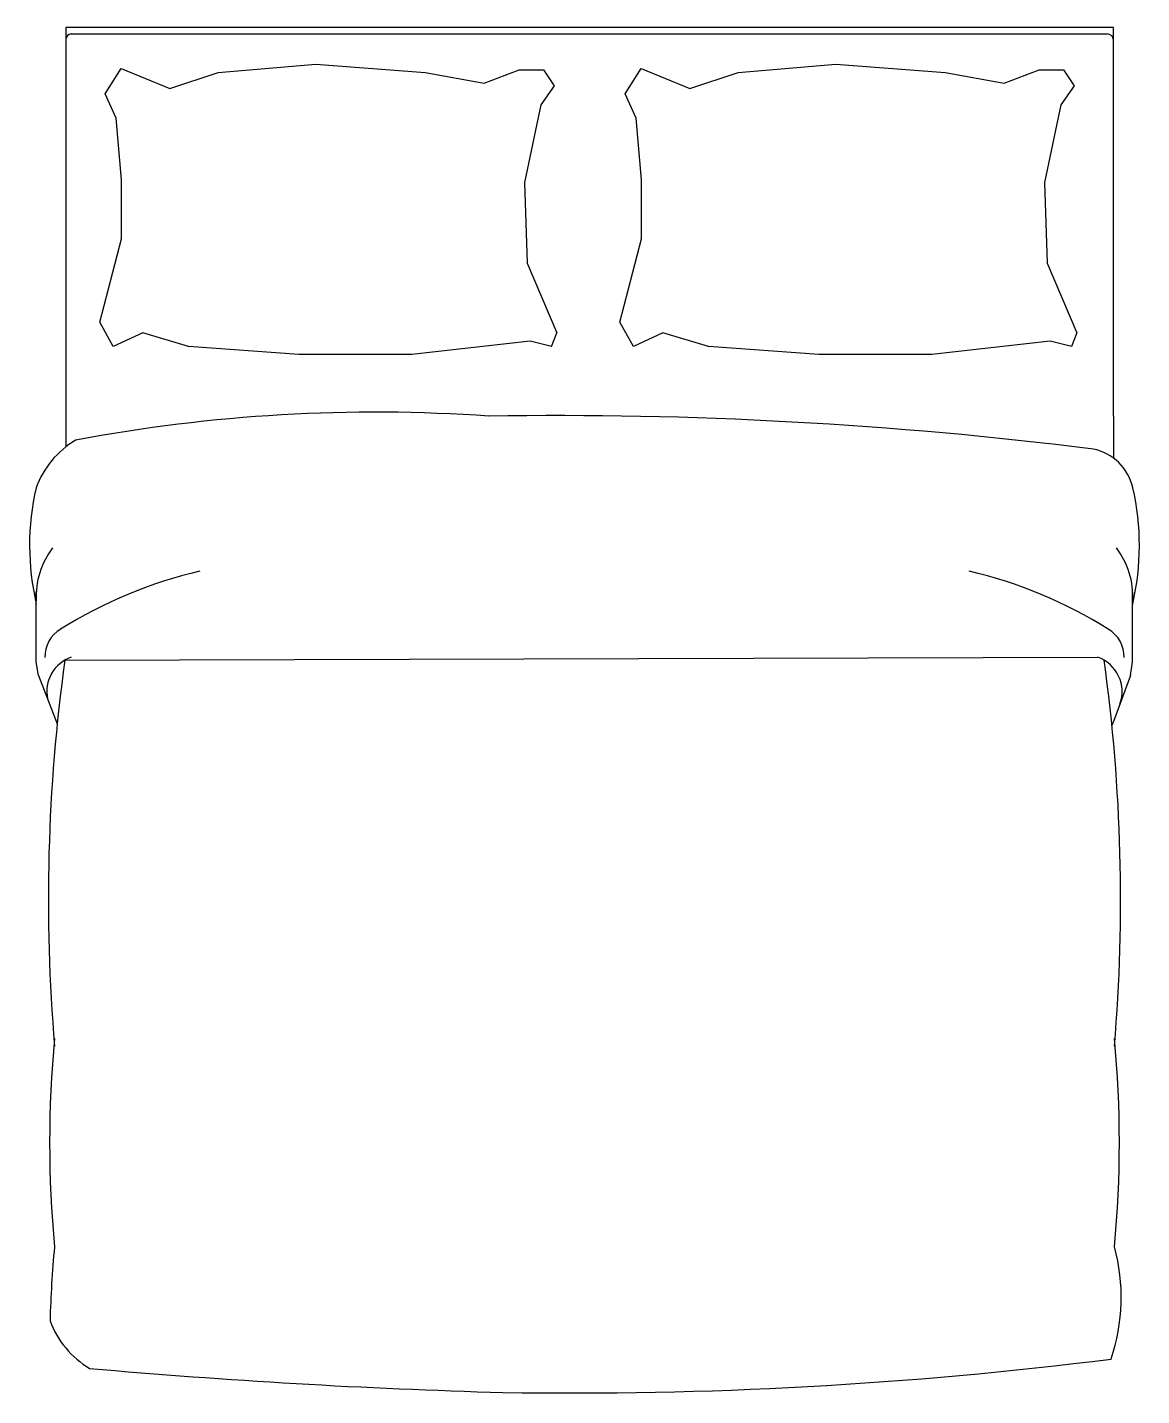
# Model space of a CAD drawing. Header units: millimetres. Extents: x 2828 to 2998, y 1566 to 1775.
import ezdxf

# ---------------------------------------------------------------- set-up
doc = ezdxf.new("R2010")
doc.units = ezdxf.units.MM

# ---------------------------------------------------------------- blocks, each defined once
blk = doc.blocks.new('A$C5C453C30')
for p, q in [((794.78, 375.8), (634.78, 375.8)), ((634.78, 375.8), (634.78, 313.42)), ((635.6, 374.8), (793.78, 374.8)), ((794.78, 316.44), (794.78, 375.8)), ((658.03, 368.93), (672.94, 370.2)), ((672.94, 370.2), (689.64, 368.93)), ((737.44, 368.93), (752.35, 370.2)), ((752.35, 370.2), (769.05, 368.93)), ((640.79, 365.65), (643.22, 369.53)), ((643.22, 369.53), (650.64, 366.47)), ((650.64, 366.47), (658.03, 368.93)), ((689.64, 368.93), (698.67, 367.29)), ((698.67, 367.29), (704.01, 369.34)), ((704.01, 369.34), (707.7, 369.34)), ((707.7, 369.34), (709.35, 366.88)), ((720.2, 365.65), (722.63, 369.53)), ((722.63, 369.53), (730.05, 366.47)), ((730.05, 366.47), (737.44, 368.93)), ((769.05, 368.93), (778.08, 367.29)), ((778.08, 367.29), (783.41, 369.34)), ((783.41, 369.34), (787.11, 369.34)), ((787.11, 369.34), (788.75, 366.88)), ((642.43, 361.95), (640.79, 365.65)), ((709.35, 366.88), (707.29, 364)), ((721.84, 361.95), (720.2, 365.65)), ((788.75, 366.88), (786.7, 364)), ((707.29, 364), (704.83, 352.11)), ((786.7, 364), (784.24, 352.11)), ((643.25, 352.52), (642.43, 361.95)), ((722.66, 352.52), (721.84, 361.95)), ((643.25, 343.5), (643.25, 352.52)), ((704.83, 352.11), (705.24, 339.81)), ((722.66, 343.5), (722.66, 352.52)), ((784.24, 352.11), (784.65, 339.81)), ((639.97, 330.78), (643.25, 343.5)), ((719.38, 330.78), (722.66, 343.5)), ((705.24, 339.81), (709.76, 329.14)), ((784.65, 339.81), (789.16, 329.14)), ((642.02, 327.09), (639.97, 330.78)), ((721.43, 327.09), (719.38, 330.78)), ((646.54, 329.14), (642.02, 327.09)), ((653.52, 327.09), (646.54, 329.14)), ((708.93, 327.09), (709.76, 329.14)), ((725.94, 329.14), (721.43, 327.09)), ((732.92, 327.09), (725.94, 329.14)), ((789.16, 329.14), (788.34, 327.09)), ((670.35, 325.86), (653.52, 327.09)), ((705.65, 327.91), (687.59, 325.86)), ((708.93, 327.09), (705.65, 327.91)), ((749.75, 325.86), (732.92, 327.09)), ((785.06, 327.91), (766.99, 325.86)), ((788.34, 327.09), (785.06, 327.91)), ((687.59, 325.86), (670.35, 325.86)), ((766.99, 325.86), (749.75, 325.86)), ((794.78, 316.44), (794.78, 310.02)), ((634.78, 313.42), (634.78, 311.75)), ((630.26, 278.76), (630.26, 289.69)), ((797.68, 278.76), (797.68, 289.69)), ((630.6, 276.84), (630.26, 278.95)), ((634.61, 279.19), (792.34, 279.64)), ((797.34, 276.84), (797.68, 278.95)), ((630.6, 276.84), (633.45, 269.49)), ((797.34, 276.84), (794.9, 270.22)), ((794.9, 270.22), (794.52, 269.19))]:
    blk.add_line(p, q)
for centre, radius, start, end in [((635.69, 373.89), 0.914, 95.6447, 174.3553), ((793.77, 373.78), 1.01, 0.7492, 89.2508), ((682.04, 70.5), 246.55, 85.9656, 100.7028), ((709.94, -339.82), 656.34, 82.84513, 90.92067), ((643.51, 300.59), 14.17, 120.8029, 159.6652), ((790.11, 303.78), 7.79, 12.8827, 78.3869), ((668.8, 296.7), 39.57, 167.1173, 193.0714), ((759.14, 296.7), 39.57, 346.9286, 12.8827), ((642.24, 288.98), 12, 142.2698, 183.3983), ((785.7, 288.98), 12, 356.6017, 37.7302), ((671.23, 224.29), 70.32, 103.1349, 121.9888), ((756.71, 224.29), 70.32, 58.0112, 76.8651), ((636.51, 279.67), 4.95, 120.7024, 180.9899), ((791.43, 279.67), 4.95, 359.0101, 59.2976), ((637.44, 274.39), 5.57, 109.3276, 191.6248), ((898.72, 242.65), 266.62, 172.1235, 184.8247), ((790.5, 274.39), 5.57, 339.7541, 70.6724), ((529.22, 242.65), 266.62, 355.1753, 7.8765), ((802.66, 205.52), 170.37, 174.639, 185.361), ((625.28, 205.52), 170.37, 354.639, 5.361), ((802.66, 173.69), 170.37, 174.639, 178.4446), ((766.29, 181.88), 29.64, 341.5272, 15.1121), ((645.64, 183.23), 14.17, 200.3348, 239.1971), ((712.07, 823.64), 656.34, 269.07933, 277.20621), ((730.81, 1213.8), 1046.83, 264.93487, 268.39673)]:
    blk.add_arc(centre, radius, start, end)

msp = doc.modelspace()

# ---------------------------------------------------------------- block references
msp.add_blockref('A$C5C453C30', (2198.83, 1398.86))

doc.saveas('drawing.dxf')
